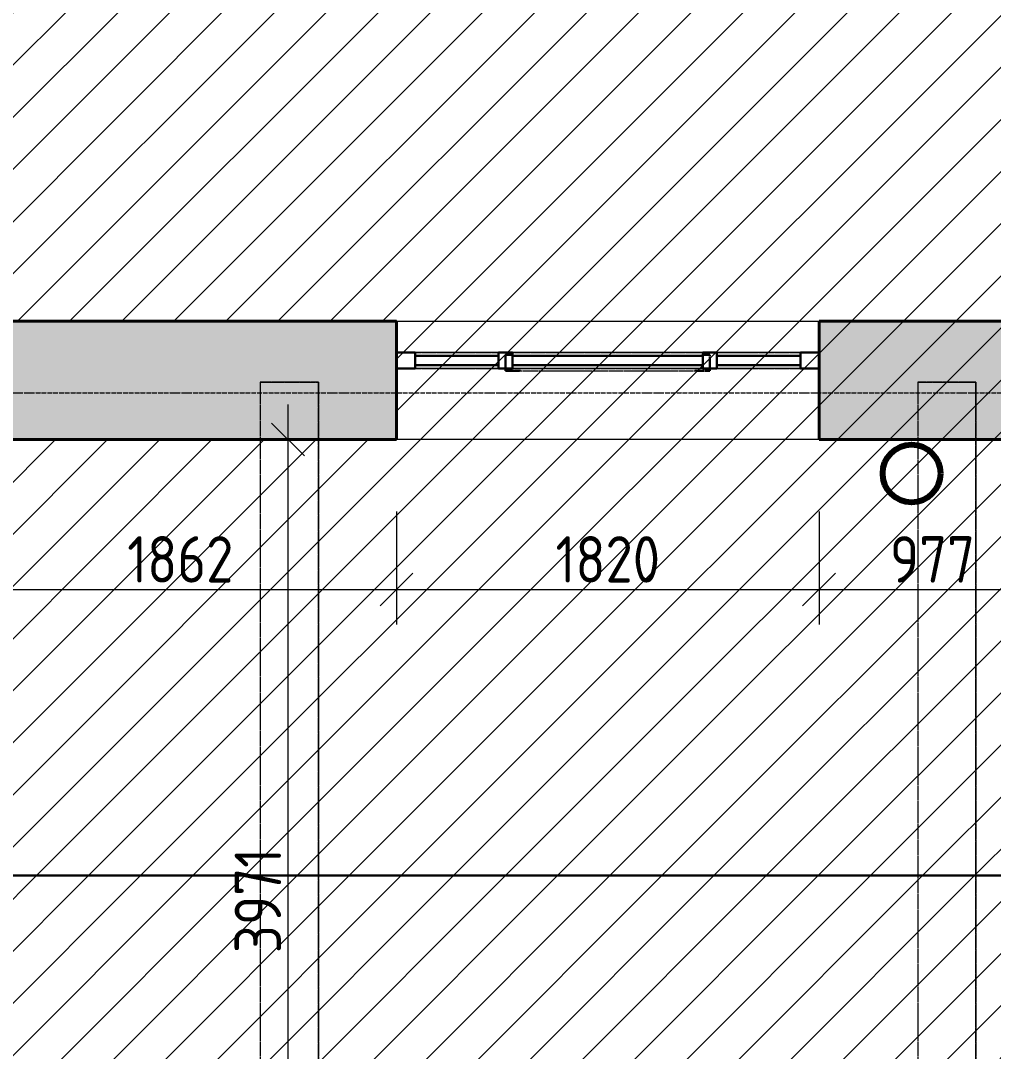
# Model space of a CAD drawing. Header units: millimetres. Extents: x -11886 to 379896, y -8130 to 47743.
# Drawn here: x 120808 to 124998, y 10571 to 15010 of the extents above; entities that cross this region are included whole.
import ezdxf

# ---------------------------------------------------------------- set-up
doc = ezdxf.new("R2010")
doc.units = ezdxf.units.MM
for name, pattern in [('ADSK_Линия сетки', [25, 20, -2.5, 0, -2.5]), ('ADSK_Сверху', [4.5, 3, -1.5]), ('ADSK_Снесено', [4.5, 3, -1.5])]:
    doc.linetypes.add(name, pattern=pattern)
for name, color, linetype, lineweight, true_color in [('_ Окна', 5, 'Continuous', 30, 0x0000ff), ('Витраж', 5, 'Continuous', 18, 0x0000ff), ('Окна', 5, 'Continuous', 18, 0x0000ff), ('Панели витража', 5, 'Continuous', 18, 0x0000ff), ('планы со стояками отопление_dwg', 7, 'Continuous', 9, 0x767676), ('Стены наружные', 1, 'ADSK_Снесено', 18, 0xff0000)]:
    doc.layers.add(name, color=color, linetype=linetype, lineweight=lineweight, true_color=true_color)
for name, color, linetype, lineweight in [('Каркас', 7, 'Continuous', 18), ('Оси', 7, 'Continuous', 9), ('Размеры', 7, 'Continuous', 9), ('стояки', 7, 'Continuous', 9)]:
    doc.layers.add(name, color=color, linetype=linetype, lineweight=lineweight)
doc.styles.add('GOST Common_1', font='GOST_Common.ttf', dxfattribs={"width": 0.9, "height": 200})
doc.dimstyles.new('ADSK_Основной_2_мм_Округление_до_1_мм', dxfattribs={"dimscale": 304.8, "dimtxt": 201.142999, "dimasz": 0.463911, "dimexe": 0.492126, "dimexo": 0.492126, "dimgap": 0.098425, "dimtad": 1, "dimdec": 0, "dimdsep": 46, "dimtxsty": 'GOST Common_1', "dimblk1": 'OBLIQUE', "dimblk2": 'OBLIQUE', "dimsah": 1, "dimcen": 0.09, "dimdle": 0.492126, "dimazin": 2, "dimtfac": 1, "dimtdec": 4, "dimtix": 1, "dimtmove": 0, "dimatfit": 3, "dimfxl": 1, "dimtvp": 1, "dimtolj": 1, "dimtzin": 0, "dimlwd": 20, "dimlwe": 20, "dimarcsym": 2})
pattern_1 = [(45, (108139.4, 85026.59), (-112.2532, 112.2532), [])]

# ---------------------------------------------------------------- blocks, each defined once
blk = doc.blocks.new('Прямоугольный импост - 70х20_60мм-1225109-02 План 2-го этажа маркировочный')
at = {"layer": 'Витраж', "color": 161, "linetype": 'ADSK_Сверху', "true_color": 0xaaaaff}
for p, q in [((39665.6, 2434.5), (39665.6, 2364.5)), ((39745.6, 2434.5), (39665.6, 2434.5)), ((40135.6, 2434.5), (40105.6, 2434.5)), ((39745.6, 2364.5), (39665.6, 2364.5)), ((40135.6, 2364.5), (40105.6, 2364.5))]:
    blk.add_line(p, q, dxfattribs=at)
blk = doc.blocks.new('Прямоугольный импост - 70х20_60мм-1236811-02 План 2-го этажа маркировочный')
at = {"layer": 'Витраж', "color": 161, "linetype": 'ADSK_Сверху', "true_color": 0xaaaaff}
for p, q in [((-80, 35), (0, 35)), ((0, 35), (0, -35)), ((0, -35), (-80, -35))]:
    blk.add_line(p, q, dxfattribs=at)
blk = doc.blocks.new('Прямоугольный импост - 70х20_60мм-1236812-02 План 2-го этажа маркировочный')
at = {"layer": 'Витраж', "color": 161, "linetype": 'ADSK_Сверху', "true_color": 0xaaaaff}
for p, q in [((0, 35), (-80, 35)), ((0, -35), (0, 35)), ((-80, -35), (0, -35))]:
    blk.add_line(p, q, dxfattribs=at)
blk = doc.blocks.new('Прямоугольный импост - 70х20_60мм-1225111-02 План 2-го этажа маркировочный')
at = {"layer": 'Витраж', "color": 161, "linetype": 'ADSK_Сверху', "true_color": 0xaaaaff}
for p, q in [((40165.6, 2434.5), (40135.6, 2434.5)), ((41015.6, 2434.5), (40985.6, 2434.5)), ((40165.6, 2364.5), (40135.6, 2364.5)), ((41015.6, 2364.5), (40985.6, 2364.5))]:
    blk.add_line(p, q, dxfattribs=at)
blk = doc.blocks.new('Витраж-тент со смещением вовне - 60мм 30 сдвиг-1466982-02 План 2-го этажа маркировочный')
at = {"layer": '_ Окна', "color": 161, "linetype": 'ADSK_Сверху', "true_color": 0xaaaaff}
for p, q in [((-440, 25), (-440, -45)), ((-440, 25), (-410, 25)), ((-440, -45), (-440, 25)), ((440, 25), (410, 25)), ((440, -45), (440, 25)), ((440, -45), (440, 25)), ((-380, -35), (-380, -45)), ((380, -35), (380, -45)), ((-380, -45), (-440, -45)), ((380, -45), (440, -45))]:
    blk.add_line(p, q, dxfattribs=at)
at = {"layer": 'Окна', "color": 161, "linetype": 'ADSK_Сверху', "true_color": 0xaaaaff}
blk.add_line((-380, -45), (380, -45), dxfattribs=at)
blk = doc.blocks.new('Прямоугольный импост - 70х20_60мм-1225113-02 План 2-го этажа маркировочный')
at = {"layer": 'Витраж', "color": 161, "linetype": 'ADSK_Сверху', "true_color": 0xaaaaff}
for p, q in [((41045.6, 2434.5), (41015.6, 2434.5)), ((41485.6, 2434.5), (41405.6, 2434.5)), ((41485.6, 2364.5), (41485.6, 2434.5)), ((41045.6, 2364.5), (41015.6, 2364.5)), ((41485.6, 2364.5), (41405.6, 2364.5))]:
    blk.add_line(p, q, dxfattribs=at)
blk = doc.blocks.new('Прямоугольный импост - 70х60мм-1236807-02 План 2-го этажа маркировочный')
at = {"layer": 'Витраж', "color": 161, "linetype": 'ADSK_Сверху', "true_color": 0xaaaaff}
for p, q in [((-30, 35), (30, 35)), ((30, -35), (-30, -35))]:
    blk.add_line(p, q, dxfattribs=at)
blk = doc.blocks.new('Прямоугольный импост - 70х60мм-1225009-02 План 2-го этажа маркировочный')
at = {"layer": 'Витраж', "color": 161, "linetype": 'ADSK_Сверху', "true_color": 0xaaaaff}
for p, q in [((41045.6, 2434.5), (41045.6, 2364.5)), ((41405.6, 2434.5), (41045.6, 2434.5)), ((41405.6, 2364.5), (41405.6, 2434.5)), ((41405.6, 2364.5), (41045.6, 2364.5))]:
    blk.add_line(p, q, dxfattribs=at)
blk = doc.blocks.new('Прямоугольный импост - 70х60мм-1242018-02 План 2-го этажа маркировочный')
at = {"layer": 'Витраж', "color": 161, "linetype": 'ADSK_Сверху', "true_color": 0xaaaaff}
for p, q in [((40165.6, 2434.5), (40165.6, 2364.5)), ((40985.6, 2434.5), (40165.6, 2434.5)), ((40985.6, 2364.5), (40985.6, 2434.5)), ((40985.6, 2364.5), (40165.6, 2364.5))]:
    blk.add_line(p, q, dxfattribs=at)
blk = doc.blocks.new('Системная панель - _AR_Стекло_40мм_привязка по центру-V106-02 План 2-го этажа маркировочный')
at = {"layer": 'Панели витража', "lineweight": 30}
for p, q in [((180, 20), (-180, 20)), ((-180, 20), (-180, -20)), ((180, -20), (180, 20)), ((-180, -20), (180, -20))]:
    blk.add_line(p, q, dxfattribs=at)
blk = doc.blocks.new('Прямоугольный импост - 70х40_60мм-V87-02 План 2-го этажа маркировочный')
at = {"layer": 'Витраж'}
for p, q in [((3738.5, 35431.9), (3738.5, 35791.9)), ((3808.5, 35431.9), (3808.5, 35791.9))]:
    blk.add_line(p, q, dxfattribs=at)
blk = doc.blocks.new('Прямоугольный импост - 70х20_60мм-V107-02 План 2-го этажа маркировочный')
at = {"layer": 'Витраж', "lineweight": 30}
for p, q in [((-80, 35), (0, 35)), ((-80, -35), (-80, 35)), ((0, 35), (0, -35)), ((0, -35), (-80, -35))]:
    blk.add_line(p, q, dxfattribs=at)
blk = doc.blocks.new('Прямоугольный импост - 70х20_60мм-V108-02 План 2-го этажа маркировочный')
at = {"layer": 'Витраж', "lineweight": 30}
for p, q in [((0, 35), (-80, 35)), ((-80, 35), (-80, -35)), ((0, -35), (0, 35)), ((-80, -35), (0, -35))]:
    blk.add_line(p, q, dxfattribs=at)
blk = doc.blocks.new('Прямоугольный импост - 70х40_60мм-V45-02 План 2-го этажа маркировочный')
at = {"layer": 'Витраж'}
for p, q in [((-6006, 11432.9), (-6006, 11072.9)), ((-5936, 11432.9), (-5936, 11072.9))]:
    blk.add_line(p, q, dxfattribs=at)
blk = doc.blocks.new('Системная панель - _AR_Стекло_40мм_привязка по центру-V109-02 План 2-го этажа маркировочный')
at = {"layer": 'Панели витража', "lineweight": 30}
for p, q in [((410, 20), (-410, 20)), ((-410, 20), (-410, -20)), ((410, -20), (410, 20)), ((-410, -20), (410, -20))]:
    blk.add_line(p, q, dxfattribs=at)
blk = doc.blocks.new('Прямоугольный импост - 70х40_60мм-V46-02 План 2-го этажа маркировочный')
at = {"layer": 'Витраж'}
for p, q in [((-6006, 11012.9), (-6006, 10192.9)), ((-5936, 11012.9), (-5936, 10192.9))]:
    blk.add_line(p, q, dxfattribs=at)
blk = doc.blocks.new('Прямоугольный импост - 70х60мм-V110-02 План 2-го этажа маркировочный')
at = {"layer": 'Витраж', "lineweight": 30}
for p, q in [((-30, 35), (30, 35)), ((-30, -35), (-30, 35)), ((30, 35), (30, -35)), ((30, -35), (-30, -35))]:
    blk.add_line(p, q, dxfattribs=at)
blk = doc.blocks.new('планы со стояками отопление_dwg-1484427-02 План 2-го этажа маркировочный')
at = {"layer": 'стояки', "color": 246, "lineweight": 80, "true_color": 0x7f001f}
blk.add_circle((189762.3, 251466.5), 124.3, dxfattribs=at)
blk = doc.blocks.new('_Oblique')
at = {"color": 0, "linetype": 'ByBlock', "lineweight": -2}
blk.add_line((-0.5, -0.5), (0.5, 0.5), dxfattribs=at)
blk = doc.blocks.new('*D1651')
at = {"layer": 'Defpoints', "color": 0, "transparency": 16777216}
for p in [(121859.8, 13206.6), (121959.8, 13206.6), (122237.9, 9235.5)]:
    blk.add_point(p, dxfattribs=at)
at = {"layer": 'Размеры', "color": 0, "lineweight": 20, "transparency": 16777216}
for p, q in [((121959.8, 9085.5), (121959.8, 13356.6)), ((122009.8, 13206.6), (122109.8, 13206.6)), ((122087.9, 9235.5), (121809.8, 9235.5))]:
    blk.add_line(p, q, dxfattribs=at)
at = {"layer": 'Размеры', "color": 0, "lineweight": 20, "transparency": 16777216, "xscale": 141.4, "yscale": 141.4, "zscale": 141.4}
for p, rotation in [((121959.8, 13206.6), 90), ((121959.8, 9235.5), 270)]:
    blk.add_blockref('_Oblique', p, dxfattribs=dict(at, rotation=rotation))
at = {"layer": 'Размеры', "color": 0, "lineweight": 20, "transparency": 16777216, "insert": (121829.8, 11221.1), "char_height": 200, "width": 560.473, "attachment_point": 5, "rotation": 90, "style": 'GOST Common_1'}
blk.add_mtext('\\A1;3971', dxfattribs=at)
blk = doc.blocks.new('*D1652')
at = {"layer": 'Defpoints', "color": 0, "transparency": 16777216}
for p in [(122427, 13046.6), (120564.6, 12851.6), (122427, 12560.2)]:
    blk.add_point(p, dxfattribs=at)
at = {"layer": 'Размеры', "color": 0, "lineweight": 20, "transparency": 16777216}
for p, q in [((122427, 12896.6), (122427, 12410.2)), ((120564.6, 12701.6), (120564.6, 12410.2)), ((120414.6, 12560.2), (122577, 12560.2))]:
    blk.add_line(p, q, dxfattribs=at)
at = {"layer": 'Размеры', "color": 0, "lineweight": 20, "transparency": 16777216, "xscale": 141.4, "yscale": 141.4, "zscale": 141.4, "rotation": 180}
blk.add_blockref('_Oblique', (120564.6, 12560.2), dxfattribs=at)
at = {"layer": 'Размеры', "color": 0, "lineweight": 20, "transparency": 16777216, "xscale": 141.4, "yscale": 141.4, "zscale": 141.4}
blk.add_blockref('_Oblique', (122427, 12560.2), dxfattribs=at)
at = {"layer": 'Размеры', "color": 0, "lineweight": 20, "transparency": 16777216, "insert": (121495.8, 12690.2), "char_height": 200, "width": 560.473, "attachment_point": 5, "style": 'GOST Common_1'}
blk.add_mtext('\\A1;1862', dxfattribs=at)
blk = doc.blocks.new('*D1653')
at = {"layer": 'Defpoints', "color": 0, "transparency": 16777216}
for p in [(122427, 13046.6), (124247, 13046.6), (124247, 12560.2)]:
    blk.add_point(p, dxfattribs=at)
at = {"layer": 'Размеры', "color": 0, "lineweight": 20, "transparency": 16777216}
for p, q in [((122427, 12896.6), (122427, 12410.2)), ((124247, 12896.6), (124247, 12410.2)), ((122277, 12560.2), (124397, 12560.2))]:
    blk.add_line(p, q, dxfattribs=at)
at = {"layer": 'Размеры', "color": 0, "lineweight": 20, "transparency": 16777216, "xscale": 141.4, "yscale": 141.4, "zscale": 141.4, "rotation": 180}
blk.add_blockref('_Oblique', (122427, 12560.2), dxfattribs=at)
at = {"layer": 'Размеры', "color": 0, "lineweight": 20, "transparency": 16777216, "xscale": 141.4, "yscale": 141.4, "zscale": 141.4}
blk.add_blockref('_Oblique', (124247, 12560.2), dxfattribs=at)
at = {"layer": 'Размеры', "color": 0, "lineweight": 20, "transparency": 16777216, "insert": (123337, 12690.2), "char_height": 200, "width": 560.473, "attachment_point": 5, "style": 'GOST Common_1'}
blk.add_mtext('\\A1;1820', dxfattribs=at)
blk = doc.blocks.new('*D1654')
at = {"layer": 'Defpoints', "color": 0, "transparency": 16777216}
for p in [(124247, 13046.6), (125224, 13046.6), (125224, 12560.2)]:
    blk.add_point(p, dxfattribs=at)
at = {"layer": 'Размеры', "color": 0, "lineweight": 20, "transparency": 16777216}
for p, q in [((124247, 12896.6), (124247, 12410.2)), ((125224, 12896.6), (125224, 12410.2)), ((124097, 12560.2), (125374, 12560.2))]:
    blk.add_line(p, q, dxfattribs=at)
at = {"layer": 'Размеры', "color": 0, "lineweight": 20, "transparency": 16777216, "xscale": 141.4, "yscale": 141.4, "zscale": 141.4, "rotation": 180}
blk.add_blockref('_Oblique', (124247, 12560.2), dxfattribs=at)
at = {"layer": 'Размеры', "color": 0, "lineweight": 20, "transparency": 16777216, "xscale": 141.4, "yscale": 141.4, "zscale": 141.4}
blk.add_blockref('_Oblique', (125224, 12560.2), dxfattribs=at)
at = {"layer": 'Размеры', "color": 0, "lineweight": 20, "transparency": 16777216, "insert": (124735.5, 12690.2), "char_height": 200, "width": 454.106, "attachment_point": 5, "style": 'GOST Common_1'}
blk.add_mtext('\\A1;977', dxfattribs=at)

msp = doc.modelspace()

# ---------------------------------------------------------------- hatches: boundary and pattern name
at = {"lineweight": 13, "true_color": 0x636466, "transparency": 33554559}
h = msp.add_hatch(dxfattribs=at)
h.set_pattern_fill('ANSI31', color=251, scale=50)
h.set_pattern_definition(pattern_1)
h.paths.add_polyline_path([(158072.8, 8682.3), (164353.35, 8682.3), (164172.02, 43909.21), (154172.61, 43909.21), (154172.61, 21084.06), (154859.25, 21054.57), (154861.07, 11328.12), (108910.53, 11328.12), (108910.53, 8679.25), (108429.9, 8679.25), (108429.9, 456.79), (116412.4, 422.02), (116412.4, 2336.48), (127112.04, 2336.48), (127112.04, -2582.57), (139475.8, -2582.57), (139475.8, 2335.74), (150176.33, 2256.79), (150176.33, 300.23), (158072.8, 300.23)])
h = msp.add_hatch(dxfattribs=at)
h.set_pattern_fill('ANSI31', color=251, scale=50)
h.set_pattern_definition(pattern_1)
h.paths.add_polyline_path([(139456.42, 43675.13), (126595.23, 43675.13), (126595.23, 21068.63), (119444.64, 21068.63), (119440.72, 13720.18), (122426.97, 13716.63), (122426.97, 13206.63), (120564.56, 13206.63), (120564.56, 11328.12), (143932.17, 11328.12), (143932.17, 13716.63), (146881.3, 13716.63), (146869.1, 21084.06), (139456.42, 21084.06)])
at = {"layer": 'Стены наружные', "linetype": 'Continuous', "true_color": 0xc0c0c0}
h = msp.add_hatch(color=9, dxfattribs=at)
h.paths.add_polyline_path([(145083.02, 13206.63), (147391.3, 13206.63), (147391.3, 13716.63), (143932.17, 13716.63), (143932.17, 13206.63)])
h.paths.add_polyline_path([(141113.18, 13206.63), (142112.17, 13206.63), (142112.17, 13716.63), (141113.18, 13716.63), (141113.18, 13231.1)])
h.paths.add_polyline_path([(138315.18, 13206.63), (139293.18, 13206.63), (139293.18, 13716.63), (138315.18, 13716.63), (138315.18, 13261.27)])
h.paths.add_polyline_path([(136495.18, 13206.63), (136495.18, 13716.63), (135501.45, 13716.63), (135501.45, 13206.63)])
h.paths.add_polyline_path([(132938.29, 13206.63), (133681.45, 13206.63), (133681.45, 13716.63), (132691.77, 13716.63), (132691.77, 13206.63)])
h.paths.add_polyline_path([(130871.77, 13206.63), (130871.77, 13716.63), (129873.38, 13716.63), (129873.38, 13206.63)])
h.paths.add_polyline_path([(127293.77, 13206.63), (128053.38, 13206.63), (128053.38, 13716.63), (127043.97, 13716.63), (127043.97, 13206.63)])
h.paths.add_polyline_path([(124752.45, 13206.63), (125223.97, 13206.63), (125223.97, 13716.63), (124246.97, 13716.63), (124246.97, 13206.63)])
h.paths.add_polyline_path([(119669.81, 13206.63), (122426.97, 13206.63), (122426.97, 13716.63), (119440.72, 13716.63), (119440.72, 13359.62), (119399.51, 13309.62), (119314.64, 13309.62), (119314.64, 13206.63), (119440.72, 13206.63)])

# ---------------------------------------------------------------- linework, layer by layer
at = {"color": 251, "lineweight": 30, "true_color": 0x636466}
for points in [[(119444.64, 21068.63), (119440.72, 13720.18), (122426.97, 13716.63), (122426.97, 13206.63), (120564.56, 13206.63), (120564.56, 11328.12), (143932.17, 11328.12), (143932.17, 13716.63), (146881.3, 13716.63), (146869.1, 21084.06), (139456.42, 21084.06), (139456.42, 43675.13), (126595.23, 43675.13), (126595.23, 21068.63), (119444.64, 21068.63)], [(108910.53, 11328.12), (154861.07, 11328.12), (154859.25, 21054.57), (154172.61, 21084.06)]]:
    msp.add_lwpolyline(points, dxfattribs=at)
at = {"layer": 'Каркас', "color": 253, "linetype": 'ADSK_Сверху', "true_color": 0xaaaaaa}
for p, q in [((122090.34, 13454), (121840.34, 13454)), ((121840.34, 13454), (121840.34, 8999.43)), ((122090.34, 13454), (122090.34, 8999.43)), ((124922.08, 13454), (124672.08, 13454)), ((124672.08, 13454), (124672.08, 8999.43)), ((124922.08, 13454), (124922.08, 8999.43))]:
    msp.add_line(p, q, dxfattribs=at)
at = {"layer": 'Каркас', "color": 253, "linetype": 'ADSK_Сверху', "true_color": 0xb2b2b2}
for p, q in [((121840.34, 13454), (122090.34, 13454)), ((121840.34, 13454), (121840.34, 8999.43)), ((122090.34, 8999.43), (122090.34, 13454)), ((124672.08, 13454), (124922.08, 13454)), ((124672.08, 13454), (124672.08, 8999.43)), ((124922.08, 8999.43), (124922.08, 13454))]:
    msp.add_line(p, q, dxfattribs=at)
at = {"layer": 'Оси', "linetype": 'ADSK_Линия сетки'}
msp.add_line((97053.17, 13406.79), (165281.12, 13406.79), dxfattribs=at)
at = {"layer": 'Стены наружные', "color": 18, "linetype": 'Continuous', "lineweight": 40, "true_color": 0x000000}
for p, q in [((122426.97, 13716.63), (119440.72, 13716.63)), ((122426.97, 13206.63), (122426.97, 13716.63)), ((125223.97, 13716.63), (124246.97, 13716.63)), ((124246.97, 13716.63), (124246.97, 13206.63)), ((120564.56, 13206.63), (122426.97, 13206.63)), ((124246.97, 13206.63), (125223.97, 13206.63))]:
    msp.add_line(p, q, dxfattribs=at)
at = {"layer": 'Стены наружные', "color": 18, "linetype": 'Continuous', "true_color": 0x000000}
for p, q in [((122426.97, 13716.63), (124246.97, 13716.63)), ((124246.97, 13206.63), (122426.97, 13206.63))]:
    msp.add_line(p, q, dxfattribs=at)

# ---------------------------------------------------------------- block references
at = {"layer": '_ Окна', "color": 161, "linetype": 'ADSK_Сверху', "true_color": 0xaaaaff}
msp.add_blockref('Витраж-тент со смещением вовне - 60мм 30 сдвиг-1466982-02 План 2-го этажа маркировочный', (123336.97, 13546.63), dxfattribs=at)
at = {"layer": 'Витраж', "color": 161, "linetype": 'ADSK_Сверху', "true_color": 0xaaaaff, "rotation": 180}
for name, p in [('Прямоугольный импост - 70х20_60мм-1236812-02 План 2-го этажа маркировочный', (122426.97, 13546.63)), ('Прямоугольный импост - 70х20_60мм-1225113-02 План 2-го этажа маркировочный', (163912.6, 15946.14)), ('Прямоугольный импост - 70х60мм-1225009-02 План 2-го этажа маркировочный', (163912.6, 15946.14)), ('Прямоугольный импост - 70х20_60мм-1225111-02 План 2-го этажа маркировочный', (163912.6, 15946.14)), ('Прямоугольный импост - 70х60мм-1242018-02 План 2-го этажа маркировочный', (163912.6, 15946.14)), ('Прямоугольный импост - 70х20_60мм-1225109-02 План 2-го этажа маркировочный', (163912.6, 15946.14)), ('Прямоугольный импост - 70х60мм-1225009-02 План 2-го этажа маркировочный', (165212.6, 15946.14))]:
    msp.add_blockref(name, p, dxfattribs=at)
at = {"layer": 'Витраж'}
for name, p, rotation in [('Прямоугольный импост - 70х20_60мм-V108-02 План 2-го этажа маркировочный', (122426.97, 13546.63), 180), ('Прямоугольный импост - 70х40_60мм-V87-02 План 2-го этажа маркировочный', (158298.87, 9773.13), 90.00000000000072), ('Прямоугольный импост - 70х40_60мм-V46-02 План 2-го этажа маркировочный', (112734.09, 7575.59), 270.0000000000005), ('Прямоугольный импост - 70х40_60мм-V45-02 План 2-го этажа маркировочный', (112734.09, 7575.59), 270.0000000000002)]:
    msp.add_blockref(name, p, dxfattribs=dict(at, rotation=rotation))
at = {"layer": 'Витраж', "color": 161, "linetype": 'ADSK_Сверху', "true_color": 0xaaaaff, "extrusion": (0, 0, -1), "rotation": 180}
for name, p in [('Прямоугольный импост - 70х60мм-1236807-02 План 2-го этажа маркировочный', (-122896.97, 13546.63)), ('Прямоугольный импост - 70х60мм-1236807-02 План 2-го этажа маркировочный', (-123776.97, 13546.63)), ('Прямоугольный импост - 70х20_60мм-1236811-02 План 2-го этажа маркировочный', (-124246.97, 13546.63))]:
    msp.add_blockref(name, p, dxfattribs=at)
at = {"layer": 'Витраж', "extrusion": (0, 0, -1), "rotation": 180}
for name, p in [('Прямоугольный импост - 70х60мм-V110-02 План 2-го этажа маркировочный', (-122896.97, 13546.63)), ('Прямоугольный импост - 70х60мм-V110-02 План 2-го этажа маркировочный', (-123776.97, 13546.63)), ('Прямоугольный импост - 70х20_60мм-V107-02 План 2-го этажа маркировочный', (-124246.97, 13546.63))]:
    msp.add_blockref(name, p, dxfattribs=at)
at = {"layer": 'Панели витража'}
for name, p in [('Системная панель - _AR_Стекло_40мм_привязка по центру-V106-02 План 2-го этажа маркировочный', (122686.97, 13546.63)), ('Системная панель - _AR_Стекло_40мм_привязка по центру-V109-02 План 2-го этажа маркировочный', (123336.97, 13546.63)), ('Системная панель - _AR_Стекло_40мм_привязка по центру-V106-02 План 2-го этажа маркировочный', (123986.97, 13546.63))]:
    msp.add_blockref(name, p, dxfattribs=at)
at = {"layer": 'планы со стояками отопление_dwg', "color": 6, "true_color": 0xff00ff}
msp.add_blockref('планы со стояками отопление_dwg-1484427-02 План 2-го этажа маркировочный', (-65116.64, -238406.38), dxfattribs=at)

# ---------------------------------------------------------------- dimensions: what is measured, and where the dimension line sits
at = {"layer": 'Размеры', "lineweight": 20}
dim = msp.add_linear_dim(base=(121959.76, 13206.63), p1=(122237.94, 9235.5), p2=(121859.77, 13206.63), angle=90, dimstyle='ADSK_Основной_2_мм_Округление_до_1_мм', override={"dimpost": '<>', "dimfxl": 3989.102089}, dxfattribs=at)
dim.commit()
dim.dimension.update_dxf_attribs({"geometry": '*D1651', "text_midpoint": (121829.76, 11221.06)})
for base, p1, p2, override, picture, middle in [((122426.97, 12560.24), (120564.56, 12851.64), (122426.97, 13046.63), {"dimpost": '<>', "dimfxl": 1872.589864}, '*D1652', (121495.77, 12690.24)), ((124246.97, 12560.24), (122426.97, 13046.63), (124246.97, 13046.63), {"dimpost": '<>', "dimfxl": 1820}, '*D1653', (123336.97, 12690.24)), ((125223.97, 12560.24), (124246.97, 13046.63), (125223.97, 13046.63), {"dimpost": '<>', "dimfxl": 977}, '*D1654', (124735.47, 12690.24))]:
    dim = msp.add_linear_dim(base=base, p1=p1, p2=p2, dimstyle='ADSK_Основной_2_мм_Округление_до_1_мм', override=override, dxfattribs=at)
    dim.commit()
    dim.dimension.update_dxf_attribs({"geometry": picture, "text_midpoint": middle})

doc.saveas('drawing.dxf')
